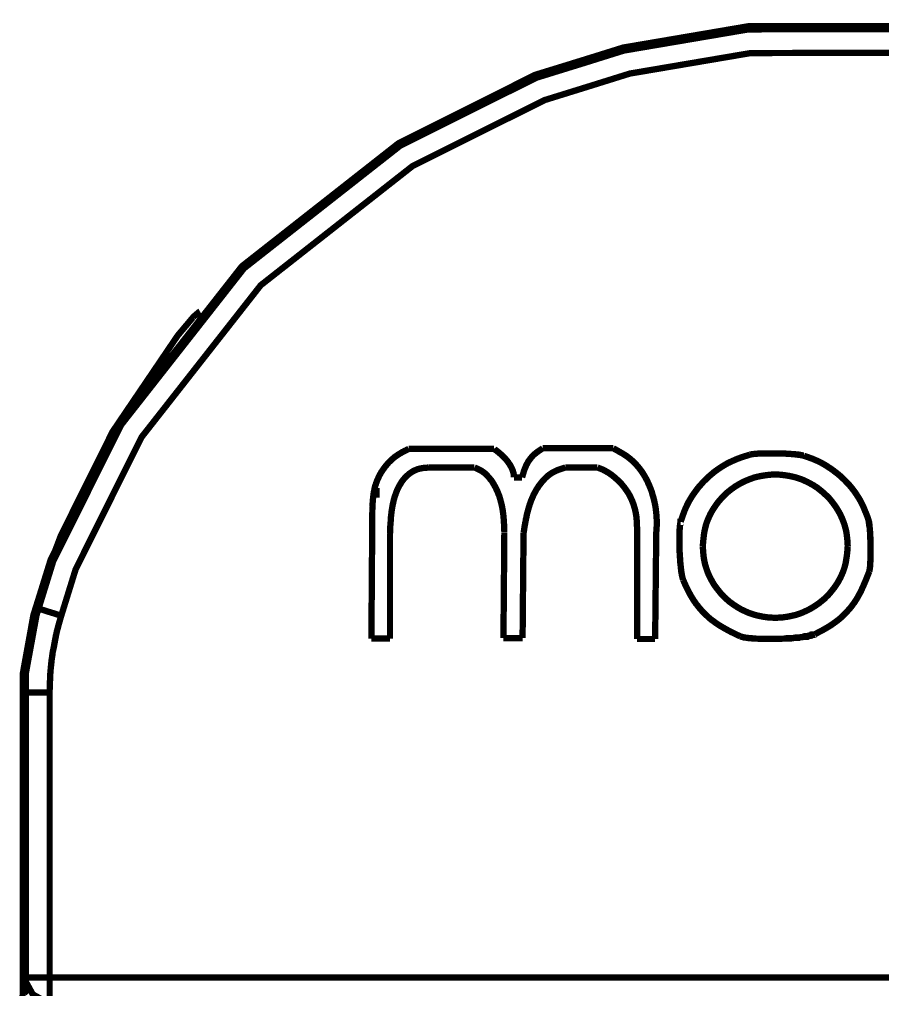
# Model space of a CAD drawing. Extents: x 0.54 to 10.46, y 0.74 to 7.76.
# Drawn here: x 8.4336 to 8.8137, y 5.5774 to 6.0044 of the extents above; entities that cross this region are included whole.
import ezdxf

# ---------------------------------------------------------------- set-up
doc = ezdxf.new("R2010")
doc.units = 0
doc.layers.get('0').update_dxf_attribs({"linetype": 'CONTINUOUS'})

msp = doc.modelspace()

# ---------------------------------------------------------------- linework, layer by layer
at = {"color": 0, "const_width": 0.00278}
for points in [[(8.79064, 6.00299), (8.79064, 6.00299)], [(8.43517, 5.70817), (8.43517, 5.70817)], [(8.43517, 5.58263), (8.43517, 5.58263)]]:
    msp.add_lwpolyline(points, close=True, dxfattribs=at)
for points in [[(9.14051, 5.74544), (9.13504, 5.76307), (9.11149, 5.81375), (9.07064, 5.8731), (9.01992, 5.92247), (8.9611, 5.96099), (8.89606, 5.98763), (8.82656, 6.00136), (8.75456, 6.00136), (8.69943, 5.99197), (8.68186, 5.98649), (8.66075, 5.97999), (8.60064, 5.94993), (8.53157, 5.89572), (8.47737, 5.82667), (8.44738, 5.76654), (8.44081, 5.74544)], [(9.14051, 5.74544), (9.13504, 5.76307), (9.11149, 5.81375), (9.07064, 5.8731), (9.01992, 5.92247), (8.9611, 5.96094), (8.89606, 5.98757), (8.82656, 6.00136), (8.75456, 6.00131), (8.69943, 5.99197), (8.68186, 5.98649), (8.66075, 5.97999), (8.60064, 5.94993), (8.53157, 5.89572), (8.47737, 5.82667), (8.44738, 5.76654), (8.44081, 5.74544)], [(9.13926, 5.74507), (9.13379, 5.76264), (9.11029, 5.81315), (9.06967, 5.87224), (9.0191, 5.92144), (8.96044, 5.95979), (8.89561, 5.98633), (8.82644, 6.00006), (8.75467, 6), (8.69976, 5.99067), (8.68224, 5.98519), (8.66118, 5.97868), (8.60129, 5.94879), (8.5325, 5.89481), (8.47851, 5.82601), (8.44857, 5.76611), (8.44206, 5.74507)], [(9.12929, 5.74192), (9.12397, 5.759), (9.10118, 5.80806), (9.06168, 5.86546), (9.01253, 5.91325), (8.95562, 5.95053), (8.89264, 5.97629), (8.82542, 5.98964), (8.75569, 5.98958), (8.70236, 5.98053), (8.68533, 5.97521), (8.66487, 5.96886), (8.60672, 5.93983), (8.53987, 5.88737), (8.48742, 5.82053), (8.45839, 5.76237), (8.45204, 5.74192)], [(8.51313, 5.87582), (8.51281, 5.87565), (8.51019, 5.87343), (8.50999, 5.87315)], [(8.50999, 5.87315), (8.50336, 5.86529), (8.47467, 5.82297), (8.45187, 5.77718), (8.44824, 5.76758)], [(8.58903, 5.79004), (8.58908, 5.79069), (8.58914, 5.79139), (8.58936, 5.794), (8.58946, 5.79465), (8.58951, 5.79531), (8.58974, 5.7966), (8.5899, 5.79725), (8.59, 5.7979), (8.59033, 5.79921), (8.59056, 5.79981), (8.59076, 5.80046), (8.59099, 5.80106), (8.59125, 5.80171), (8.59207, 5.8035), (8.59239, 5.8041), (8.59272, 5.80464), (8.59304, 5.80524), (8.59457, 5.8074), (8.595, 5.80794), (8.59543, 5.80843), (8.59586, 5.80897), (8.59631, 5.80946), (8.59679, 5.8099), (8.59728, 5.81039), (8.59874, 5.81168), (8.60037, 5.81282), (8.60092, 5.81315), (8.60151, 5.81347), (8.60206, 5.81386), (8.60265, 5.81413), (8.60325, 5.81446), (8.60385, 5.81472), (8.60444, 5.81506), (8.60504, 5.81532)], [(8.60504, 5.81538), (8.64264, 5.81538)], [(8.64264, 5.81538), (8.64285, 5.81515), (8.64307, 5.815), (8.64333, 5.81483), (8.64399, 5.81435), (8.64421, 5.81413), (8.64486, 5.81364), (8.64507, 5.81342), (8.64529, 5.81326), (8.64551, 5.81304), (8.64594, 5.81272), (8.64735, 5.81131), (8.64751, 5.81108), (8.64774, 5.81087), (8.64789, 5.81065), (8.64811, 5.81044), (8.64893, 5.80935), (8.64908, 5.80908), (8.64942, 5.80865), (8.64958, 5.80838), (8.64974, 5.80817), (8.64985, 5.80789), (8.65001, 5.80767), (8.65013, 5.8074), (8.65028, 5.80713), (8.65039, 5.80692), (8.65082, 5.80583), (8.65093, 5.80561), (8.65099, 5.80528), (8.6511, 5.80507), (8.65115, 5.80474), (8.65132, 5.80393), (8.65132, 5.80279)], [(8.65494, 5.80279), (8.65506, 5.80322), (8.65539, 5.80436), (8.65554, 5.80474), (8.65565, 5.80512), (8.65576, 5.80556), (8.65588, 5.80588), (8.65603, 5.80632), (8.65619, 5.80669), (8.65631, 5.80701), (8.65679, 5.80817), (8.65701, 5.80854), (8.65717, 5.80886), (8.65739, 5.80925), (8.65756, 5.80957), (8.65776, 5.80994), (8.65804, 5.81028), (8.65826, 5.8106), (8.65853, 5.81093), (8.65875, 5.81125), (8.65929, 5.8119), (8.65956, 5.81218), (8.65983, 5.8125), (8.6601, 5.81278), (8.66043, 5.81304), (8.66075, 5.81326), (8.66103, 5.81353), (8.6614, 5.81381), (8.66168, 5.81401), (8.66206, 5.81429), (8.66336, 5.81515), (8.66374, 5.81538), (8.66407, 5.8156)], [(8.66407, 5.8156), (8.6951, 5.8156)], [(8.6951, 5.8156), (8.69721, 5.81446), (8.69792, 5.81401), (8.69863, 5.81364), (8.69928, 5.81326), (8.69997, 5.81282), (8.70128, 5.81196), (8.70187, 5.81147), (8.70253, 5.81099), (8.70313, 5.81044), (8.70372, 5.80994), (8.70486, 5.80881), (8.7054, 5.80821), (8.70589, 5.80761), (8.70643, 5.80701), (8.70742, 5.80572), (8.70828, 5.80442), (8.70871, 5.80371), (8.7091, 5.80306), (8.71024, 5.80094), (8.7105, 5.80018), (8.71089, 5.79949), (8.71115, 5.79872), (8.71149, 5.79801), (8.71203, 5.7965), (8.71246, 5.79497), (8.71272, 5.79422), (8.71289, 5.79346), (8.71311, 5.79264), (8.71343, 5.79113), (8.7136, 5.79031), (8.71371, 5.78956), (8.71386, 5.78874), (8.71392, 5.78792), (8.71403, 5.78717), (8.71414, 5.78554), (8.71419, 5.78478), (8.71425, 5.78396), (8.71425, 5.78157), (8.71419, 5.78076), (8.71414, 5.78), (8.71408, 5.77919), (8.71403, 5.77843)], [(8.75521, 5.81282), (8.75435, 5.8125), (8.75342, 5.81222), (8.75168, 5.81168), (8.74994, 5.81104), (8.74914, 5.81071), (8.7474, 5.80994), (8.74576, 5.80919), (8.74496, 5.80875), (8.74333, 5.80778), (8.74181, 5.80681), (8.73953, 5.80518), (8.73742, 5.80339), (8.73671, 5.80274), (8.73606, 5.80208), (8.73535, 5.80143), (8.73469, 5.80078), (8.7341, 5.80007), (8.73351, 5.79943), (8.73286, 5.79872), (8.73226, 5.79796), (8.73172, 5.79725), (8.73008, 5.79497), (8.7296, 5.79422), (8.72863, 5.79258), (8.72819, 5.79183), (8.72775, 5.79096), (8.727, 5.78933), (8.72661, 5.78847), (8.72564, 5.78586), (8.72537, 5.785), (8.72504, 5.78413), (8.72478, 5.78326)], [(8.77903, 5.81233), (8.77897, 5.81233), (8.77881, 5.81239), (8.77881, 5.81239), (8.77838, 5.8125), (8.77832, 5.8125), (8.77815, 5.81256), (8.77815, 5.81256), (8.77794, 5.81261), (8.77772, 5.81261), (8.77767, 5.81261), (8.7775, 5.81267), (8.7775, 5.81267), (8.77746, 5.81267), (8.77729, 5.81267), (8.77729, 5.81267), (8.77724, 5.81272), (8.77707, 5.81272), (8.77707, 5.81272), (8.77701, 5.81272), (8.77686, 5.81278), (8.77686, 5.81278), (8.77664, 5.81278), (8.77658, 5.81282), (8.77642, 5.81282), (8.77642, 5.81282), (8.77621, 5.81282), (8.77615, 5.81282), (8.77599, 5.81288), (8.77599, 5.81288), (8.77576, 5.81288), (8.77572, 5.81288), (8.77556, 5.81288), (8.77556, 5.81288), (8.77533, 5.81293), (8.77528, 5.81293), (8.77513, 5.81299), (8.77513, 5.81299), (8.77501, 5.81299), (8.77485, 5.81299), (8.77485, 5.81299), (8.77479, 5.81299), (8.77468, 5.81299), (8.77468, 5.81299), (8.77463, 5.81304), (8.77447, 5.81304), (8.77447, 5.81304), (8.77436, 5.81304), (8.77419, 5.81304), (8.77419, 5.81304), (8.77399, 5.81304), (8.77393, 5.8131), (8.77376, 5.8131), (8.77376, 5.8131), (8.77354, 5.8131), (8.77349, 5.8131), (8.77333, 5.8131), (8.77333, 5.8131), (8.77311, 5.81315), (8.77289, 5.81315), (8.77285, 5.81315), (8.77268, 5.81315), (8.77268, 5.81315), (8.77246, 5.81315), (8.77225, 5.81321), (8.77225, 5.81321), (8.77197, 5.81321), (8.77197, 5.81321), (8.7716, 5.81321), (8.77149, 5.81321), (8.77132, 5.81321), (8.77132, 5.81321), (8.77126, 5.81321), (8.77111, 5.81326), (8.77111, 5.81326), (8.77089, 5.81326), (8.77083, 5.81326), (8.77067, 5.81326), (8.77067, 5.81326), (8.77061, 5.81326), (8.77046, 5.81326), (8.77046, 5.81326), (8.7704, 5.81326), (8.77024, 5.81326), (8.77024, 5.81326), (8.77018, 5.81326), (8.77001, 5.81326), (8.77001, 5.81326), (8.76997, 5.81332), (8.76981, 5.81332), (8.76981, 5.81332), (8.76975, 5.81332), (8.76958, 5.81332), (8.76958, 5.81332), (8.76953, 5.81332), (8.76938, 5.81332), (8.76938, 5.81332), (8.76938, 5.81332), (8.7691, 5.81332), (8.7691, 5.81332), (8.76904, 5.81332), (8.76888, 5.81332), (8.76888, 5.81332), (8.76888, 5.81332), (8.76872, 5.81332), (8.76872, 5.81332), (8.76861, 5.81332), (8.76844, 5.81332), (8.76844, 5.81332), (8.76839, 5.81337), (8.76824, 5.81337), (8.76824, 5.81337), (8.76818, 5.81337), (8.76801, 5.81337), (8.76801, 5.81337), (8.76796, 5.81337), (8.76779, 5.81337), (8.76779, 5.81337), (8.76758, 5.81337), (8.76753, 5.81337), (8.76736, 5.81337), (8.76736, 5.81337), (8.76731, 5.81337), (8.76714, 5.81337), (8.76714, 5.81337), (8.76693, 5.81337), (8.76688, 5.81337), (8.76671, 5.81337), (8.76671, 5.81337), (8.7665, 5.81337), (8.7665, 5.81337), (8.76622, 5.81337), (8.76622, 5.81337), (8.76557, 5.81337), (8.76551, 5.81337), (8.76535, 5.81337), (8.76535, 5.81337), (8.76378, 5.81337), (8.76372, 5.81337), (8.76361, 5.81337), (8.76361, 5.81337), (8.76313, 5.81337), (8.76307, 5.81337), (8.76292, 5.81337), (8.76292, 5.81337), (8.76269, 5.81337), (8.76264, 5.81337), (8.76247, 5.81337), (8.76247, 5.81337), (8.76226, 5.81337), (8.76221, 5.81337), (8.76204, 5.81337), (8.76204, 5.81337), (8.76199, 5.81337), (8.76183, 5.81337), (8.76183, 5.81337), (8.76161, 5.81337), (8.76156, 5.81337), (8.76139, 5.81337), (8.76139, 5.81337), (8.76133, 5.81337), (8.76118, 5.81337), (8.76118, 5.81337), (8.76113, 5.81337), (8.7609, 5.81332), (8.7609, 5.81332), (8.76085, 5.81332), (8.76074, 5.81332), (8.76074, 5.81332), (8.76064, 5.81332), (8.76047, 5.81332), (8.76047, 5.81332), (8.76025, 5.81332), (8.76019, 5.81332), (8.76004, 5.81332), (8.76004, 5.81332), (8.75999, 5.81332), (8.75982, 5.81332), (8.75982, 5.81332), (8.7596, 5.81326), (8.75956, 5.81326), (8.75939, 5.81326), (8.75939, 5.81326), (8.75933, 5.81326), (8.75917, 5.81326), (8.75917, 5.81326), (8.75874, 5.81326), (8.75868, 5.81326), (8.75846, 5.81321), (8.75846, 5.81321), (8.75831, 5.81321), (8.75819, 5.81321), (8.75803, 5.81321), (8.75803, 5.81321), (8.75786, 5.81321), (8.75782, 5.81321), (8.7576, 5.81315), (8.7576, 5.81315), (8.75754, 5.81315), (8.75738, 5.81315), (8.75738, 5.81315), (8.75732, 5.81315), (8.75717, 5.8131), (8.75717, 5.8131), (8.75711, 5.8131), (8.75694, 5.8131), (8.75694, 5.8131), (8.75689, 5.8131), (8.75672, 5.8131), (8.75672, 5.8131), (8.75651, 5.81304), (8.75629, 5.81304), (8.75624, 5.81304), (8.75608, 5.81299), (8.75608, 5.81299), (8.75603, 5.81299), (8.75586, 5.81293), (8.75586, 5.81293), (8.75564, 5.81288), (8.75558, 5.81288), (8.75543, 5.81288), (8.75543, 5.81288), (8.75521, 5.81282)], [(8.80735, 5.7845), (8.80707, 5.78532), (8.80643, 5.78694), (8.8061, 5.78771), (8.80544, 5.78933), (8.80512, 5.7901), (8.80399, 5.79237), (8.80311, 5.79389), (8.80263, 5.7946), (8.80219, 5.79531), (8.80122, 5.79671), (8.80013, 5.79812), (8.79904, 5.79943), (8.79844, 5.80007), (8.79785, 5.80067), (8.79725, 5.80132), (8.79665, 5.80192), (8.79601, 5.80251), (8.79542, 5.80311), (8.79476, 5.80365), (8.79406, 5.80425), (8.7934, 5.80479), (8.79269, 5.80528), (8.79204, 5.80583), (8.79064, 5.80681), (8.78987, 5.80729), (8.78917, 5.80778), (8.78847, 5.80821), (8.78694, 5.80908), (8.78543, 5.80985), (8.78461, 5.81022), (8.7831, 5.81087), (8.78228, 5.81119), (8.78147, 5.81147), (8.78065, 5.81179), (8.77903, 5.81233)], [(8.61367, 5.80713), (8.61236, 5.80701), (8.61165, 5.80697), (8.61035, 5.80675), (8.60906, 5.80643), (8.60846, 5.80621), (8.60781, 5.80593), (8.60721, 5.80567), (8.60661, 5.80533), (8.60499, 5.80419), (8.60449, 5.80371), (8.604, 5.80328), (8.60351, 5.80279), (8.60265, 5.80181), (8.60226, 5.80126), (8.60183, 5.80072), (8.60151, 5.80013), (8.60118, 5.79958), (8.60081, 5.79899), (8.60053, 5.79839), (8.60021, 5.79779), (8.59993, 5.79719), (8.59967, 5.79656), (8.59944, 5.79596), (8.59924, 5.79531), (8.59901, 5.79471), (8.59879, 5.79406), (8.59864, 5.7934), (8.59842, 5.79275), (8.59831, 5.7921), (8.59799, 5.79081), (8.59744, 5.78754), (8.59739, 5.78689), (8.59733, 5.78618), (8.59722, 5.78554), (8.59711, 5.78424), (8.59711, 5.78353), (8.597, 5.78222), (8.59694, 5.78153), (8.5969, 5.78087), (8.5969, 5.78017), (8.59685, 5.77951), (8.59685, 5.77886), (8.59679, 5.77815)], [(8.634, 5.80713), (8.61367, 5.80713)], [(8.64714, 5.77843), (8.64714, 5.77903), (8.64708, 5.77962), (8.64708, 5.78082), (8.64703, 5.78142), (8.64703, 5.78201), (8.64697, 5.78261), (8.64697, 5.78321), (8.64665, 5.78678), (8.64654, 5.78738), (8.64649, 5.78797), (8.64606, 5.79036), (8.64589, 5.79096), (8.64578, 5.7915), (8.64529, 5.79329), (8.64512, 5.79383), (8.64497, 5.79443), (8.64453, 5.79551), (8.64432, 5.79611), (8.6441, 5.79665), (8.64356, 5.79775), (8.64333, 5.79829), (8.64301, 5.79883), (8.64274, 5.79932), (8.64242, 5.79986), (8.64214, 5.80035), (8.64182, 5.80089), (8.6415, 5.80138), (8.64111, 5.80181), (8.64035, 5.80279), (8.63992, 5.80322), (8.63954, 5.80365), (8.63867, 5.80453), (8.63818, 5.8049), (8.63769, 5.80524), (8.63721, 5.80561), (8.63672, 5.80588), (8.6351, 5.80669), (8.634, 5.80713)], [(8.67404, 5.80713), (8.67329, 5.80692), (8.67188, 5.80647), (8.67111, 5.80621), (8.67042, 5.80593), (8.66971, 5.80561), (8.6684, 5.80496), (8.6671, 5.8041), (8.6665, 5.80365), (8.66596, 5.80317), (8.66536, 5.80263), (8.66482, 5.80208), (8.66433, 5.80154), (8.66379, 5.80094), (8.66331, 5.80035), (8.66287, 5.79975), (8.66237, 5.79915), (8.662, 5.7985), (8.66157, 5.7979), (8.66114, 5.79725), (8.66081, 5.7966), (8.66043, 5.7959), (8.66004, 5.79525), (8.65978, 5.79454), (8.65944, 5.79383), (8.65918, 5.79318), (8.65886, 5.79249), (8.65864, 5.79172), (8.65836, 5.79101), (8.65793, 5.78961), (8.65771, 5.78885), (8.6575, 5.78814), (8.65733, 5.78743), (8.65712, 5.78668), (8.65696, 5.78592), (8.65685, 5.78515), (8.65662, 5.78444), (8.65653, 5.78369), (8.65636, 5.78293), (8.65625, 5.78217), (8.65608, 5.78142), (8.65597, 5.78065), (8.65588, 5.77994), (8.65576, 5.77919), (8.6556, 5.77843)], [(8.68815, 5.80713), (8.67404, 5.80713)], [(8.70557, 5.77843), (8.70557, 5.78097), (8.70551, 5.78163), (8.70551, 5.78228), (8.70546, 5.78293), (8.70546, 5.78358), (8.7054, 5.78418), (8.70529, 5.78549), (8.70518, 5.78614), (8.70508, 5.78674), (8.70497, 5.78738), (8.70481, 5.78803), (8.70469, 5.78863), (8.70454, 5.78928), (8.70432, 5.78988), (8.70415, 5.79053), (8.7035, 5.79232), (8.70269, 5.79411), (8.70242, 5.79465), (8.7021, 5.79525), (8.70144, 5.79633), (8.70068, 5.79742), (8.70031, 5.7979), (8.69997, 5.79844), (8.69911, 5.79943), (8.69874, 5.79992), (8.69829, 5.8004), (8.69738, 5.80132), (8.69542, 5.80306), (8.69493, 5.80344), (8.69439, 5.80388), (8.69385, 5.80425), (8.69336, 5.80458), (8.69282, 5.80496), (8.69222, 5.80528), (8.69168, 5.80561), (8.69114, 5.80588), (8.69054, 5.80621), (8.68994, 5.80647), (8.68815, 5.80713)], [(8.65132, 5.80279), (8.65494, 5.80279)], [(8.73454, 5.77251), (8.7346, 5.77354), (8.73469, 5.77458), (8.73481, 5.77567), (8.73492, 5.77669), (8.73503, 5.77767), (8.73519, 5.77869), (8.7354, 5.77974), (8.73563, 5.78071), (8.73589, 5.78174), (8.73617, 5.78271), (8.73654, 5.78369), (8.73693, 5.78461), (8.73736, 5.7856), (8.73779, 5.78651), (8.73828, 5.78743), (8.73882, 5.78836), (8.73936, 5.78922), (8.74056, 5.79096), (8.74115, 5.79178), (8.74181, 5.79258), (8.74251, 5.79335), (8.74322, 5.79417), (8.74393, 5.79486), (8.74544, 5.79628), (8.74707, 5.79758), (8.74794, 5.79818), (8.74875, 5.79878), (8.74968, 5.79932), (8.75054, 5.79986), (8.75239, 5.80083), (8.75331, 5.80126), (8.75429, 5.80165), (8.75521, 5.80203), (8.75624, 5.8024), (8.75722, 5.80274), (8.75819, 5.803), (8.76025, 5.80344), (8.76129, 5.8036), (8.76226, 5.80376), (8.76432, 5.80399), (8.7654, 5.80404), (8.76747, 5.80404), (8.7685, 5.80399), (8.77056, 5.80376), (8.77263, 5.80344), (8.7736, 5.80322), (8.77463, 5.803), (8.77561, 5.80274), (8.77664, 5.8024), (8.77761, 5.80208), (8.7786, 5.80171), (8.77951, 5.80126), (8.78049, 5.80083), (8.78142, 5.80035), (8.78228, 5.79986), (8.78321, 5.79937), (8.78407, 5.79878), (8.78494, 5.79824), (8.78737, 5.79628), (8.78965, 5.79417), (8.79036, 5.7934), (8.79167, 5.79178), (8.79226, 5.79096), (8.79292, 5.7901), (8.794, 5.78836), (8.79454, 5.78743), (8.79503, 5.78657), (8.79546, 5.7856), (8.7959, 5.78467), (8.79665, 5.78271), (8.79699, 5.78174), (8.79725, 5.78071), (8.79753, 5.77974), (8.79775, 5.77869), (8.7979, 5.77767), (8.79801, 5.77669), (8.79824, 5.77463), (8.79833, 5.77257)], [(8.59088, 5.79812), (8.59088, 5.79394)], [(8.5886, 5.73188), (8.58903, 5.79004)], [(8.72478, 5.78326), (8.72472, 5.78326), (8.72472, 5.78304), (8.72472, 5.78304), (8.72467, 5.78282), (8.72467, 5.78276), (8.72461, 5.78261), (8.72461, 5.78261), (8.72461, 5.78256), (8.72456, 5.78239), (8.72456, 5.78239), (8.72456, 5.78217), (8.72456, 5.78212), (8.7245, 5.78196), (8.7245, 5.78196), (8.7245, 5.78174), (8.7245, 5.78168), (8.72444, 5.78153), (8.72444, 5.78153), (8.72444, 5.78147), (8.72444, 5.78131), (8.72444, 5.78131), (8.72444, 5.78108), (8.72444, 5.78103), (8.72444, 5.78087), (8.72444, 5.78087), (8.72439, 5.7806), (8.72439, 5.78054), (8.72439, 5.78039), (8.72439, 5.78039), (8.72439, 5.78033), (8.72439, 5.78017), (8.72439, 5.78017), (8.72439, 5.78011), (8.72433, 5.77994), (8.72433, 5.77994), (8.72433, 5.77989), (8.72433, 5.77974), (8.72433, 5.77974), (8.72433, 5.77968), (8.72433, 5.77951), (8.72433, 5.77951), (8.72433, 5.77946), (8.72433, 5.77929), (8.72433, 5.77929), (8.72433, 5.77908), (8.72428, 5.77908), (8.72428, 5.77886), (8.72428, 5.77886), (8.72428, 5.77881), (8.72428, 5.77865), (8.72428, 5.77865), (8.72428, 5.77843), (8.72428, 5.77838), (8.72428, 5.77815), (8.72428, 5.77815), (8.72428, 5.77794), (8.72428, 5.77789), (8.72428, 5.77772), (8.72428, 5.77772), (8.72428, 5.77729), (8.72428, 5.77724), (8.72424, 5.77707), (8.72424, 5.77707), (8.72424, 5.77621), (8.72424, 5.77615), (8.72424, 5.77593), (8.72424, 5.77593), (8.72424, 5.77463), (8.72424, 5.77458), (8.72424, 5.77442), (8.72424, 5.77442), (8.72424, 5.77349), (8.72424, 5.77344), (8.72428, 5.77328), (8.72428, 5.77328), (8.72428, 5.77263), (8.72428, 5.77257), (8.72428, 5.7724), (8.72428, 5.7724), (8.72428, 5.77219), (8.72428, 5.77214), (8.72428, 5.77197), (8.72428, 5.77197), (8.72428, 5.77175), (8.72428, 5.77171), (8.72428, 5.77154), (8.72428, 5.77154), (8.72428, 5.77126), (8.72428, 5.77121), (8.72433, 5.77106), (8.72433, 5.77106), (8.72433, 5.77083), (8.72433, 5.77078), (8.72433, 5.77061), (8.72433, 5.77061), (8.72433, 5.7704), (8.72433, 5.77035), (8.72433, 5.77018), (8.72433, 5.77018), (8.72433, 5.77013), (8.72433, 5.76997), (8.72433, 5.76997), (8.72433, 5.76975), (8.72433, 5.76975), (8.72439, 5.76953), (8.72439, 5.76953), (8.72439, 5.76947), (8.72439, 5.76932), (8.72439, 5.76932), (8.72439, 5.76926), (8.72439, 5.76904), (8.72439, 5.76904), (8.72439, 5.76882), (8.72439, 5.76878), (8.72439, 5.76861), (8.72439, 5.76861), (8.72439, 5.76861), (8.72444, 5.76839), (8.72444, 5.76839), (8.72444, 5.76833), (8.72444, 5.76818), (8.72444, 5.76818), (8.72444, 5.76812), (8.72444, 5.76796), (8.72444, 5.76796), (8.72444, 5.7679), (8.72444, 5.76774), (8.72444, 5.76774), (8.72444, 5.76768), (8.72444, 5.76753), (8.72444, 5.76753), (8.72444, 5.76747), (8.7245, 5.76731), (8.7245, 5.76731), (8.7245, 5.76725), (8.7245, 5.76708), (8.7245, 5.76708), (8.7245, 5.76704), (8.7245, 5.76687), (8.7245, 5.76687), (8.7245, 5.76682), (8.7245, 5.76665), (8.7245, 5.76665), (8.7245, 5.76665), (8.72456, 5.76644), (8.72456, 5.76644), (8.72456, 5.76639), (8.72456, 5.76617), (8.72456, 5.76617), (8.72456, 5.76611), (8.72456, 5.76594), (8.72456, 5.76594), (8.72456, 5.7659), (8.72461, 5.76574), (8.72461, 5.76574), (8.72461, 5.76568), (8.72461, 5.76551), (8.72461, 5.76551), (8.72461, 5.76531), (8.72461, 5.76525), (8.72467, 5.76508), (8.72467, 5.76508), (8.72467, 5.76503), (8.72467, 5.76486), (8.72467, 5.76486), (8.72467, 5.76481), (8.72467, 5.76465), (8.72467, 5.76465), (8.72467, 5.76465), (8.72472, 5.76443), (8.72472, 5.76443), (8.72472, 5.76438), (8.72472, 5.76421), (8.72472, 5.76421), (8.72478, 5.764), (8.72478, 5.76394), (8.72478, 5.76372), (8.72478, 5.76372), (8.72483, 5.76357), (8.72483, 5.76351), (8.72483, 5.76329), (8.72483, 5.76329), (8.72483, 5.76324), (8.72487, 5.76307), (8.72487, 5.76307), (8.72487, 5.76303), (8.72487, 5.76286), (8.72487, 5.76286), (8.72487, 5.76281), (8.72487, 5.76264), (8.72487, 5.76264), (8.72493, 5.76243), (8.72493, 5.76237), (8.72493, 5.76221), (8.72493, 5.76221), (8.72499, 5.76199), (8.72499, 5.76193), (8.72499, 5.76178), (8.72499, 5.76178), (8.72499, 5.76178), (8.72504, 5.76156), (8.72504, 5.76156), (8.72504, 5.7615), (8.72504, 5.76133), (8.72504, 5.76133), (8.7251, 5.76112), (8.7251, 5.76107), (8.72515, 5.7609), (8.72515, 5.7609), (8.72515, 5.76069), (8.72515, 5.76069), (8.72521, 5.76047), (8.72521, 5.76047), (8.72521, 5.76042), (8.72526, 5.76019), (8.72526, 5.76019), (8.72526, 5.76019), (8.72526, 5.76004), (8.72526, 5.76004), (8.72526, 5.76004), (8.72532, 5.75976), (8.72532, 5.75976), (8.72532, 5.75971), (8.72537, 5.75956), (8.72537, 5.75956), (8.72537, 5.75956), (8.72542, 5.75939), (8.72542, 5.75939), (8.72547, 5.75911), (8.72547, 5.75911), (8.72553, 5.75896), (8.72553, 5.75896), (8.72558, 5.75874), (8.72564, 5.75846), (8.72564, 5.75846), (8.72569, 5.75831), (8.72569, 5.75831), (8.72575, 5.75808), (8.72575, 5.75803), (8.72581, 5.75786), (8.72581, 5.75786), (8.72581, 5.75786), (8.72586, 5.75765), (8.72586, 5.75765)], [(8.80783, 5.76139), (8.80789, 5.76161), (8.80789, 5.76161), (8.80794, 5.76188), (8.80794, 5.76188), (8.80794, 5.76193), (8.80794, 5.7621), (8.80794, 5.7621), (8.80794, 5.76215), (8.808, 5.76232), (8.808, 5.76232), (8.808, 5.76237), (8.80806, 5.76253), (8.80806, 5.76253), (8.80806, 5.76275), (8.80811, 5.76303), (8.80811, 5.76324), (8.80817, 5.76346), (8.80817, 5.76346), (8.80817, 5.76372), (8.80817, 5.76372), (8.80817, 5.76394), (8.80817, 5.764), (8.80821, 5.76417), (8.80821, 5.76417), (8.80821, 5.76421), (8.80821, 5.76438), (8.80821, 5.76438), (8.80821, 5.76465), (8.80821, 5.76471), (8.80826, 5.76486), (8.80826, 5.76486), (8.80826, 5.76492), (8.80826, 5.76508), (8.80826, 5.76508), (8.80826, 5.76514), (8.80826, 5.76531), (8.80826, 5.76531), (8.80826, 5.7654), (8.80826, 5.76557), (8.80826, 5.76557), (8.80826, 5.76563), (8.80832, 5.76579), (8.80832, 5.76579), (8.80832, 5.766), (8.80832, 5.76606), (8.80832, 5.76622), (8.80832, 5.76622), (8.80832, 5.76633), (8.80832, 5.7665), (8.80832, 5.7665), (8.80832, 5.76654), (8.80832, 5.76671), (8.80832, 5.76671), (8.80832, 5.76693), (8.80832, 5.76693), (8.80838, 5.76719), (8.80838, 5.76719), (8.80838, 5.76742), (8.80838, 5.76747), (8.80838, 5.76764), (8.80838, 5.76764), (8.80838, 5.76785), (8.80838, 5.76785), (8.80838, 5.76812), (8.80838, 5.76812), (8.80838, 5.76856), (8.80838, 5.76856), (8.80843, 5.76882), (8.80843, 5.76882), (8.80843, 5.76997), (8.80843, 5.77001), (8.80843, 5.77018), (8.80843, 5.77018), (8.80843, 5.77111), (8.80843, 5.77111), (8.80843, 5.77138), (8.80843, 5.77138), (8.80843, 5.77251), (8.80838, 5.77257), (8.80838, 5.77274), (8.80838, 5.77274), (8.80838, 5.77322), (8.80838, 5.77328), (8.80838, 5.77344), (8.80838, 5.77344), (8.80838, 5.77393), (8.80838, 5.77399), (8.80838, 5.77414), (8.80838, 5.77414), (8.80838, 5.77436), (8.80832, 5.77442), (8.80832, 5.77463), (8.80832, 5.77463), (8.80832, 5.77485), (8.80832, 5.7749), (8.80832, 5.77507), (8.80832, 5.77507), (8.80832, 5.77528), (8.80832, 5.77528), (8.80832, 5.77556), (8.80832, 5.77556), (8.80832, 5.77561), (8.80832, 5.77576), (8.80832, 5.77576), (8.80832, 5.77599), (8.80826, 5.77604), (8.80826, 5.77626), (8.80826, 5.77626), (8.80826, 5.77632), (8.80826, 5.77647), (8.80826, 5.77647), (8.80826, 5.77653), (8.80826, 5.77669), (8.80826, 5.77669), (8.80826, 5.77675), (8.80826, 5.77692), (8.80826, 5.77692), (8.80826, 5.77713), (8.80821, 5.77718), (8.80821, 5.7774), (8.80821, 5.7774), (8.80821, 5.77746), (8.80821, 5.77761), (8.80821, 5.77761), (8.80821, 5.77767), (8.80821, 5.77783), (8.80821, 5.77783), (8.80821, 5.77794), (8.80821, 5.7781), (8.80821, 5.7781), (8.80817, 5.77815), (8.80817, 5.77832), (8.80817, 5.77832), (8.80817, 5.77838), (8.80817, 5.77854), (8.80817, 5.77854), (8.80817, 5.7786), (8.80817, 5.77875), (8.80817, 5.77875), (8.80817, 5.77886), (8.80811, 5.77903), (8.80811, 5.77903), (8.80811, 5.77908), (8.80811, 5.77924), (8.80811, 5.77924), (8.80811, 5.77946), (8.80811, 5.77946), (8.80811, 5.77974), (8.80811, 5.77974), (8.80806, 5.77979), (8.80806, 5.77994), (8.80806, 5.77994), (8.80806, 5.78), (8.80806, 5.78017), (8.80806, 5.78017), (8.80806, 5.78022), (8.80806, 5.78039), (8.80806, 5.78039), (8.808, 5.78065), (8.808, 5.78087), (8.80794, 5.78108), (8.80794, 5.78114), (8.80794, 5.78131), (8.80794, 5.78131), (8.80789, 5.78157), (8.80789, 5.78179), (8.80783, 5.78185), (8.80783, 5.78201), (8.80783, 5.78201), (8.80778, 5.78222), (8.80778, 5.7825), (8.80772, 5.78256), (8.80772, 5.78271), (8.80772, 5.78271), (8.80772, 5.78276), (8.80772, 5.78293), (8.80772, 5.78293), (8.80767, 5.78299), (8.80767, 5.78315), (8.80767, 5.78315), (8.80761, 5.78321), (8.80761, 5.78336), (8.80761, 5.78336), (8.80761, 5.78347), (8.80757, 5.78364), (8.80757, 5.78364), (8.80751, 5.78386), (8.80751, 5.7839), (8.80746, 5.78407), (8.80746, 5.78407), (8.80746, 5.78413), (8.8074, 5.78429), (8.8074, 5.78429), (8.8074, 5.78435), (8.80735, 5.7845), (8.80735, 5.7845)], [(8.59679, 5.77815), (8.59679, 5.73188)], [(8.64675, 5.7321), (8.64714, 5.77838)], [(8.6556, 5.77843), (8.65517, 5.7321)], [(8.70557, 5.73167), (8.70557, 5.77843)], [(8.71403, 5.77843), (8.71354, 5.73167)], [(8.79833, 5.77257), (8.79824, 5.77149), (8.79818, 5.77046), (8.79796, 5.76839), (8.79779, 5.76736), (8.79764, 5.76639), (8.79747, 5.76535), (8.79725, 5.76438), (8.79699, 5.76335), (8.79633, 5.76139), (8.7959, 5.76042), (8.79551, 5.7595), (8.79508, 5.75857), (8.79454, 5.75765), (8.79406, 5.75672), (8.79351, 5.75586), (8.79232, 5.75413), (8.79036, 5.75168), (8.78965, 5.75092), (8.7889, 5.75022), (8.78819, 5.74946), (8.78657, 5.74815), (8.78581, 5.7475), (8.78407, 5.74631), (8.78233, 5.74522), (8.78049, 5.74425), (8.77951, 5.74382), (8.7786, 5.74338), (8.77761, 5.743), (8.77567, 5.74235), (8.77463, 5.74208), (8.77365, 5.74186), (8.7716, 5.74143), (8.77056, 5.74132), (8.76953, 5.74115), (8.76644, 5.741), (8.76335, 5.74115), (8.76232, 5.74132), (8.76129, 5.74143), (8.75819, 5.74208), (8.75722, 5.74235), (8.75526, 5.743), (8.75429, 5.74338), (8.75331, 5.74382), (8.75146, 5.74468), (8.75054, 5.74522), (8.74968, 5.74571), (8.74881, 5.74631), (8.74794, 5.74685), (8.74707, 5.7475), (8.74625, 5.7481), (8.74544, 5.74881), (8.74468, 5.74946), (8.74393, 5.75017), (8.74251, 5.75168), (8.74056, 5.75413), (8.73996, 5.75493), (8.73936, 5.75581), (8.73882, 5.75672), (8.73833, 5.7576), (8.73785, 5.75851), (8.73736, 5.7595), (8.73693, 5.76042), (8.73654, 5.76139), (8.73589, 5.76335), (8.73557, 5.76438), (8.73535, 5.76535), (8.73514, 5.76639), (8.73497, 5.76736), (8.73481, 5.76839), (8.73475, 5.76942), (8.73465, 5.77046), (8.73454, 5.77251)], [(8.44467, 5.75706), (8.44586, 5.76079), (8.44824, 5.76758)], [(8.78375, 5.73372), (8.78461, 5.73415), (8.78543, 5.7346), (8.78629, 5.73503), (8.78711, 5.73546), (8.78792, 5.73594), (8.78874, 5.73639), (8.79036, 5.73736), (8.79118, 5.7379), (8.79346, 5.73953), (8.79497, 5.74072), (8.79568, 5.74138), (8.79633, 5.74203), (8.79704, 5.74268), (8.79775, 5.74338), (8.79833, 5.74408), (8.79899, 5.74479), (8.79958, 5.7455), (8.80018, 5.74625), (8.80072, 5.74701), (8.80132, 5.74778), (8.80181, 5.74858), (8.80231, 5.74935), (8.80279, 5.75017), (8.80322, 5.75097), (8.80371, 5.75185), (8.80414, 5.75265), (8.8049, 5.75439), (8.80533, 5.75526), (8.80567, 5.75613), (8.80643, 5.75786), (8.80675, 5.75874), (8.80712, 5.7596), (8.80746, 5.76053), (8.80783, 5.76139)], [(8.72592, 5.75765), (8.72624, 5.75683), (8.72661, 5.75597), (8.72737, 5.75435), (8.72781, 5.75353), (8.72819, 5.75271), (8.72906, 5.75108), (8.72954, 5.75028), (8.72999, 5.74951), (8.73047, 5.74875), (8.73101, 5.74799), (8.7315, 5.74724), (8.7321, 5.74653), (8.73264, 5.74582), (8.73324, 5.74507), (8.73383, 5.74442), (8.73443, 5.74371), (8.73574, 5.7424), (8.73643, 5.74181), (8.73708, 5.74115), (8.73779, 5.74056), (8.7385, 5.74001), (8.73926, 5.73947), (8.73996, 5.73893), (8.74072, 5.73839), (8.74224, 5.73742), (8.743, 5.73699), (8.74382, 5.73649), (8.74462, 5.73606), (8.74539, 5.73562), (8.74701, 5.73475), (8.74864, 5.734), (8.74946, 5.73356), (8.75032, 5.73318), (8.75114, 5.73281)], [(8.44081, 5.74544), (8.43983, 5.74246), (8.43517, 5.71674), (8.43517, 5.70817)], [(8.44081, 5.74544), (8.43983, 5.74246), (8.43517, 5.71674), (8.43517, 5.70817)], [(8.44206, 5.74507), (8.44114, 5.74208), (8.43647, 5.71669), (8.43647, 5.70817)], [(8.44206, 5.74507), (8.44081, 5.74544)], [(8.44206, 5.74507), (8.44233, 5.74496), (8.44293, 5.74479), (8.4439, 5.74447), (8.4451, 5.74408), (8.44661, 5.7436), (8.44829, 5.74311), (8.45014, 5.74251), (8.45204, 5.74192)], [(8.44694, 5.70817), (8.44694, 5.70953), (8.447, 5.70975), (8.447, 5.71169), (8.44706, 5.71186), (8.44706, 5.71326), (8.4471, 5.71343), (8.4471, 5.71463), (8.44715, 5.71479), (8.44715, 5.7156), (8.44721, 5.71576), (8.44721, 5.71653), (8.44726, 5.71674), (8.44726, 5.71733), (8.44732, 5.7175), (8.44732, 5.71793), (8.44738, 5.7181), (8.44738, 5.71847), (8.44743, 5.71869), (8.44743, 5.71907), (8.44749, 5.71929), (8.44749, 5.71967), (8.44754, 5.71983), (8.44754, 5.72006), (8.4476, 5.72021), (8.4476, 5.7206), (8.44764, 5.72081), (8.44764, 5.72103), (8.44769, 5.72119), (8.44769, 5.72157), (8.44775, 5.72179), (8.44775, 5.722), (8.44781, 5.72217), (8.44781, 5.72254), (8.44786, 5.72276), (8.44786, 5.72293), (8.44792, 5.72314), (8.44792, 5.72331), (8.44797, 5.72353), (8.44797, 5.72374), (8.44803, 5.7239), (8.44803, 5.72412), (8.44808, 5.72428), (8.44808, 5.7245), (8.44814, 5.72467), (8.44814, 5.72488), (8.44819, 5.72504), (8.44824, 5.72526), (8.44824, 5.72564), (8.44829, 5.72586), (8.44829, 5.72601), (8.44835, 5.72624), (8.4484, 5.7264), (8.44846, 5.72661), (8.44846, 5.72678), (8.44851, 5.727), (8.44857, 5.72715), (8.44863, 5.72738), (8.44863, 5.72754), (8.44868, 5.72775), (8.44874, 5.72792), (8.44879, 5.72814), (8.44879, 5.72835), (8.44889, 5.72868), (8.44889, 5.72889), (8.44894, 5.72906), (8.44894, 5.72928), (8.449, 5.72949), (8.44906, 5.72965), (8.44906, 5.72987), (8.44911, 5.73004), (8.44917, 5.73025), (8.44917, 5.73042), (8.44922, 5.73063), (8.44928, 5.73079), (8.44928, 5.73101), (8.44933, 5.73118), (8.44937, 5.73139), (8.44937, 5.73156), (8.44943, 5.73178), (8.44949, 5.73193), (8.44949, 5.73215), (8.44954, 5.73232), (8.4496, 5.73253), (8.4496, 5.73269), (8.44965, 5.73292), (8.44971, 5.73307), (8.44971, 5.73329), (8.44976, 5.73346), (8.44982, 5.73367), (8.44987, 5.73383), (8.44993, 5.73406), (8.44993, 5.73421), (8.44997, 5.73443), (8.45003, 5.7346), (8.45008, 5.73481), (8.45014, 5.73497), (8.45014, 5.73519), (8.45019, 5.73535), (8.45025, 5.73557), (8.45031, 5.73574), (8.45036, 5.73594), (8.45042, 5.73611), (8.45047, 5.73633), (8.45053, 5.73649), (8.45057, 5.73671), (8.45063, 5.73687), (8.45068, 5.73708), (8.45068, 5.73725), (8.45074, 5.73742), (8.45079, 5.73763), (8.45085, 5.73779), (8.4509, 5.73801), (8.45096, 5.73817), (8.45101, 5.73839), (8.45107, 5.73856), (8.45111, 5.73876), (8.45122, 5.7391), (8.45128, 5.73931), (8.45133, 5.73947), (8.45139, 5.73969), (8.45144, 5.73986), (8.4515, 5.74007), (8.45156, 5.74024), (8.45161, 5.74046), (8.45167, 5.74061), (8.45171, 5.74083), (8.45182, 5.74115), (8.45187, 5.74138), (8.45193, 5.74154), (8.45199, 5.74175), (8.45204, 5.74192)], [(8.75114, 5.73281), (8.75114, 5.73281), (8.75131, 5.73275), (8.75131, 5.73275), (8.75131, 5.73275), (8.75146, 5.73269), (8.75146, 5.73269), (8.75163, 5.73264), (8.75168, 5.73264), (8.75185, 5.73258), (8.75185, 5.73258), (8.75185, 5.73258), (8.75201, 5.73253), (8.75201, 5.73253), (8.75201, 5.73253), (8.75217, 5.73253), (8.75217, 5.73253), (8.75233, 5.73247), (8.75233, 5.73247), (8.7525, 5.73242), (8.7525, 5.73242), (8.75265, 5.73236), (8.75265, 5.73236), (8.75282, 5.73236), (8.75282, 5.73236), (8.75287, 5.73236), (8.75304, 5.73232), (8.75304, 5.73232), (8.75315, 5.73232), (8.75315, 5.73232), (8.75336, 5.73226), (8.75336, 5.73226), (8.75336, 5.73226), (8.75353, 5.73226), (8.75353, 5.73226), (8.75353, 5.73226), (8.75369, 5.73221), (8.75369, 5.73221), (8.75369, 5.73221), (8.75385, 5.73221), (8.75385, 5.73221), (8.75385, 5.73221), (8.75401, 5.73221), (8.75401, 5.73221), (8.75401, 5.73221), (8.75424, 5.73215), (8.75424, 5.73215), (8.75424, 5.73215), (8.75439, 5.73215), (8.75439, 5.73215), (8.75439, 5.73215), (8.75456, 5.7321), (8.75456, 5.7321), (8.75456, 5.7321), (8.75472, 5.7321), (8.75472, 5.7321), (8.75472, 5.7321), (8.75489, 5.7321), (8.75489, 5.7321), (8.75493, 5.7321), (8.7551, 5.73204), (8.7551, 5.73204), (8.7551, 5.73204), (8.75526, 5.73204), (8.75526, 5.73204), (8.75526, 5.73204), (8.75543, 5.73204), (8.75543, 5.73204), (8.75543, 5.73204), (8.75558, 5.73199), (8.75558, 5.73199), (8.75558, 5.73199), (8.75575, 5.73199), (8.75575, 5.73199), (8.75581, 5.73199), (8.75597, 5.73199), (8.75597, 5.73199), (8.75597, 5.73199), (8.75612, 5.73199), (8.75612, 5.73199), (8.75612, 5.73199), (8.75629, 5.73193), (8.75629, 5.73193), (8.75635, 5.73193), (8.75651, 5.73193), (8.75651, 5.73193), (8.75662, 5.73193), (8.75667, 5.73193), (8.75683, 5.73193), (8.75683, 5.73193), (8.75683, 5.73193), (8.757, 5.73193), (8.757, 5.73193), (8.757, 5.73193), (8.75717, 5.73188), (8.75717, 5.73188), (8.75717, 5.73188), (8.75732, 5.73188), (8.75732, 5.73188), (8.75738, 5.73188), (8.75754, 5.73188), (8.75754, 5.73188), (8.75754, 5.73188), (8.75771, 5.73188), (8.75771, 5.73188), (8.75771, 5.73188), (8.75786, 5.73182), (8.75786, 5.73182), (8.75786, 5.73182), (8.75803, 5.73182), (8.75803, 5.73182), (8.75808, 5.73182), (8.75825, 5.73182), (8.75825, 5.73182), (8.75825, 5.73182), (8.7584, 5.73182), (8.7584, 5.73182), (8.7584, 5.73182), (8.75857, 5.73182), (8.75857, 5.73182), (8.75857, 5.73182), (8.75874, 5.73182), (8.75874, 5.73182), (8.75874, 5.73182), (8.75896, 5.73178), (8.75896, 5.73178), (8.75896, 5.73178), (8.75911, 5.73178), (8.75911, 5.73178), (8.75911, 5.73178), (8.75928, 5.73178), (8.75928, 5.73178), (8.75928, 5.73178), (8.75944, 5.73178), (8.75944, 5.73178), (8.75944, 5.73178), (8.7596, 5.73178), (8.7596, 5.73178), (8.7596, 5.73178), (8.75976, 5.73178), (8.75976, 5.73178), (8.75982, 5.73178), (8.75999, 5.73178), (8.75999, 5.73178), (8.75999, 5.73178), (8.76014, 5.73178), (8.76014, 5.73178), (8.76014, 5.73178), (8.76031, 5.73172), (8.76031, 5.73172), (8.76053, 5.73172), (8.76053, 5.73172), (8.76069, 5.73172), (8.76069, 5.73172), (8.76069, 5.73172), (8.76085, 5.73172), (8.76085, 5.73172), (8.76101, 5.73172), (8.76101, 5.73172), (8.76118, 5.73172), (8.76118, 5.73172), (8.76133, 5.73172), (8.76139, 5.73172), (8.76156, 5.73172), (8.76156, 5.73172), (8.76172, 5.73172), (8.76172, 5.73172), (8.76187, 5.73172), (8.76187, 5.73172), (8.76204, 5.73172), (8.7621, 5.73172), (8.76226, 5.73172), (8.76226, 5.73172), (8.76275, 5.73172), (8.76281, 5.73172), (8.76297, 5.73172), (8.76297, 5.73172), (8.76486, 5.73172), (8.76486, 5.73172), (8.76503, 5.73172), (8.76503, 5.73172), (8.76557, 5.73172), (8.76557, 5.73172), (8.76574, 5.73172), (8.76574, 5.73172), (8.76606, 5.73172), (8.76611, 5.73172), (8.76628, 5.73172), (8.76628, 5.73172), (8.76644, 5.73172), (8.76644, 5.73172), (8.7666, 5.73172), (8.7666, 5.73172), (8.76676, 5.73172), (8.76682, 5.73172), (8.76699, 5.73172), (8.76699, 5.73172), (8.76699, 5.73172), (8.76714, 5.73172), (8.76714, 5.73172), (8.76731, 5.73172), (8.76731, 5.73172), (8.76747, 5.73172), (8.76747, 5.73172), (8.76764, 5.73172), (8.76764, 5.73178), (8.76785, 5.73178), (8.76785, 5.73178), (8.76785, 5.73178), (8.76801, 5.73178), (8.76801, 5.73178), (8.76801, 5.73178), (8.76818, 5.73178), (8.76818, 5.73178), (8.76833, 5.73178), (8.76839, 5.73178), (8.76856, 5.73178), (8.76856, 5.73178), (8.76856, 5.73178), (8.76872, 5.73178), (8.76872, 5.73178), (8.76872, 5.73178), (8.76888, 5.73178), (8.76888, 5.73178), (8.76888, 5.73178), (8.76904, 5.73178), (8.76904, 5.73178), (8.7691, 5.73178), (8.76926, 5.73178), (8.76926, 5.73178), (8.76926, 5.73178), (8.76942, 5.73182), (8.76942, 5.73182), (8.76942, 5.73182), (8.76958, 5.73182), (8.76958, 5.73182), (8.76958, 5.73182), (8.76975, 5.73182), (8.76975, 5.73182), (8.76981, 5.73182), (8.76997, 5.73182), (8.76997, 5.73182), (8.76997, 5.73182), (8.77012, 5.73182), (8.77012, 5.73182), (8.77029, 5.73182), (8.77029, 5.73182), (8.77046, 5.73182), (8.77046, 5.73182), (8.77046, 5.73182), (8.77061, 5.73188), (8.77061, 5.73188), (8.77061, 5.73188), (8.77078, 5.73188), (8.77078, 5.73188), (8.77083, 5.73188), (8.771, 5.73188), (8.771, 5.73188), (8.771, 5.73188), (8.77115, 5.73188), (8.77115, 5.73188), (8.77115, 5.73188), (8.77132, 5.73188), (8.77132, 5.73188), (8.77149, 5.73193), (8.77154, 5.73193), (8.77171, 5.73193), (8.77171, 5.73193), (8.77171, 5.73193), (8.77186, 5.73193), (8.77186, 5.73193), (8.77186, 5.73193), (8.77203, 5.73193), (8.77203, 5.73193), (8.77203, 5.73193), (8.77219, 5.73193), (8.77219, 5.73193), (8.77219, 5.73193), (8.77235, 5.73193), (8.77235, 5.73193), (8.77235, 5.73199), (8.77257, 5.73199), (8.77257, 5.73199), (8.77257, 5.73199), (8.77274, 5.73199), (8.77274, 5.73199), (8.77274, 5.73199), (8.77289, 5.73199), (8.77289, 5.73199), (8.77289, 5.73199), (8.77306, 5.73199), (8.77306, 5.73199), (8.77311, 5.73199), (8.77328, 5.73204), (8.77328, 5.73204), (8.77328, 5.73204), (8.77344, 5.73204), (8.77344, 5.73204), (8.77344, 5.73204), (8.7736, 5.73204), (8.7736, 5.73204), (8.7736, 5.73204), (8.77376, 5.73204), (8.77376, 5.73204), (8.77382, 5.73204), (8.77399, 5.7321), (8.77399, 5.7321), (8.77408, 5.7321), (8.77414, 5.7321), (8.77431, 5.7321), (8.77431, 5.7321), (8.77431, 5.7321), (8.77447, 5.7321), (8.77447, 5.7321), (8.77447, 5.7321), (8.77463, 5.73215), (8.77463, 5.73215), (8.77463, 5.73215), (8.77479, 5.73215), (8.77479, 5.73215), (8.77485, 5.73215), (8.77501, 5.73215), (8.77501, 5.73215), (8.77501, 5.73215), (8.77518, 5.73215), (8.77518, 5.73215), (8.77518, 5.73221), (8.77533, 5.73221), (8.77533, 5.73221), (8.77533, 5.73221), (8.7755, 5.73221), (8.7755, 5.73221), (8.77556, 5.73221), (8.77572, 5.73221), (8.77572, 5.73221), (8.77572, 5.73221), (8.77587, 5.73221), (8.77587, 5.73221), (8.77587, 5.73226), (8.77604, 5.73226), (8.77604, 5.73226), (8.77621, 5.73226), (8.77621, 5.73226), (8.77636, 5.73226), (8.77636, 5.73226), (8.77636, 5.73232), (8.77653, 5.73232), (8.77653, 5.73232), (8.77658, 5.73232), (8.77675, 5.73232), (8.77675, 5.73232), (8.77675, 5.73232), (8.77692, 5.73232), (8.77692, 5.73232), (8.77692, 5.73236), (8.77707, 5.73236), (8.77707, 5.73236), (8.77707, 5.73236), (8.77724, 5.73236), (8.77724, 5.73236), (8.77729, 5.73236), (8.77746, 5.73242), (8.77746, 5.73242), (8.77746, 5.73242), (8.77761, 5.73242), (8.77761, 5.73242), (8.77761, 5.73242), (8.77778, 5.73242), (8.77778, 5.73242), (8.77778, 5.73247), (8.77794, 5.73247), (8.77794, 5.73247), (8.77794, 5.73247), (8.7781, 5.73247), (8.7781, 5.73247), (8.7781, 5.73253), (8.77826, 5.73253), (8.77826, 5.73253), (8.77832, 5.73253), (8.77849, 5.73253), (8.77849, 5.73253), (8.77849, 5.73253), (8.77865, 5.73258), (8.77865, 5.73258), (8.77881, 5.73258), (8.77881, 5.73258), (8.77897, 5.73264), (8.77897, 5.73264), (8.77903, 5.73264), (8.77919, 5.73264), (8.77919, 5.73264), (8.77919, 5.73264), (8.77935, 5.73264), (8.77935, 5.73264), (8.77951, 5.73269), (8.77951, 5.73269), (8.77968, 5.73269), (8.77968, 5.73269), (8.77968, 5.73275), (8.77983, 5.73275), (8.77983, 5.73275), (8.77983, 5.73275), (8.78, 5.73281), (8.78, 5.73281), (8.78022, 5.73281), (8.78022, 5.73281), (8.78039, 5.73281), (8.78039, 5.73281), (8.78039, 5.73286), (8.78054, 5.73286), (8.78054, 5.73286), (8.78054, 5.73286), (8.78071, 5.73292), (8.78071, 5.73292), (8.78071, 5.73292), (8.78088, 5.73292), (8.78088, 5.73292), (8.78088, 5.73296), (8.78103, 5.73296), (8.78103, 5.73296), (8.78103, 5.73296), (8.78119, 5.73301), (8.78119, 5.73301), (8.78142, 5.73307), (8.78142, 5.73307), (8.78157, 5.73307), (8.78157, 5.73307), (8.78157, 5.73313), (8.78174, 5.73313), (8.78174, 5.73313), (8.78174, 5.73318), (8.7819, 5.73318), (8.7819, 5.73318), (8.7819, 5.73324), (8.78207, 5.73324), (8.78207, 5.73324), (8.78207, 5.73324), (8.78222, 5.73329), (8.78222, 5.73329), (8.78222, 5.73329), (8.78239, 5.73335), (8.78239, 5.73335), (8.78244, 5.73335), (8.78261, 5.7334), (8.78261, 5.7334), (8.78261, 5.7334), (8.78271, 5.7334), (8.78271, 5.7334), (8.78288, 5.73346), (8.78288, 5.73351), (8.7831, 5.73351), (8.7831, 5.73351), (8.78326, 5.73356), (8.78326, 5.73361), (8.78342, 5.73361), (8.78342, 5.73361), (8.78342, 5.73367), (8.78358, 5.73367), (8.78358, 5.73367), (8.78375, 5.73372)], [(8.59679, 5.73188), (8.5886, 5.73188)], [(8.65517, 5.7321), (8.64675, 5.7321)], [(8.71354, 5.73167), (8.70557, 5.73167)], [(8.43517, 5.70817), (8.43517, 5.58263)], [(8.43517, 5.70817), (8.43517, 5.58263)], [(8.43647, 5.70817), (8.43517, 5.70817)], [(8.44694, 5.70817), (8.43647, 5.70817)], [(8.43647, 5.58263), (8.43647, 5.70817)], [(8.44694, 5.70817), (8.44694, 5.58263)], [(8.435, 5.57215), (8.43517, 5.58263)], [(8.43517, 5.58263), (8.43517, 5.58236), (8.43522, 5.58214), (8.43522, 5.58187), (8.43528, 5.5816), (8.43528, 5.58132), (8.43533, 5.58111), (8.43533, 5.58083), (8.43539, 5.58057), (8.43544, 5.58035), (8.43549, 5.58008), (8.43554, 5.57986), (8.4356, 5.57958), (8.43565, 5.57937), (8.43576, 5.5791), (8.43588, 5.57889), (8.43593, 5.57861), (8.43614, 5.57818), (8.43625, 5.5779), (8.43636, 5.57769), (8.43653, 5.57747), (8.43674, 5.57704), (8.43722, 5.57639), (8.43733, 5.57617), (8.43772, 5.57579)], [(8.43647, 5.58263), (8.43517, 5.58263)], [(8.44694, 5.58263), (8.43647, 5.58263)], [(8.43647, 5.58263), (8.43647, 5.58078), (8.43951, 5.57525), (8.44504, 5.57215), (8.44694, 5.57215)], [(8.44694, 5.58263), (8.44694, 5.57215)]]:
    msp.add_lwpolyline(points, dxfattribs=at)
at = {"color": 250, "const_width": 0.00278}
msp.add_lwpolyline([(8.97894, 5.58263), (8.44694, 5.58263)], dxfattribs=at)

doc.saveas('drawing.dxf')
